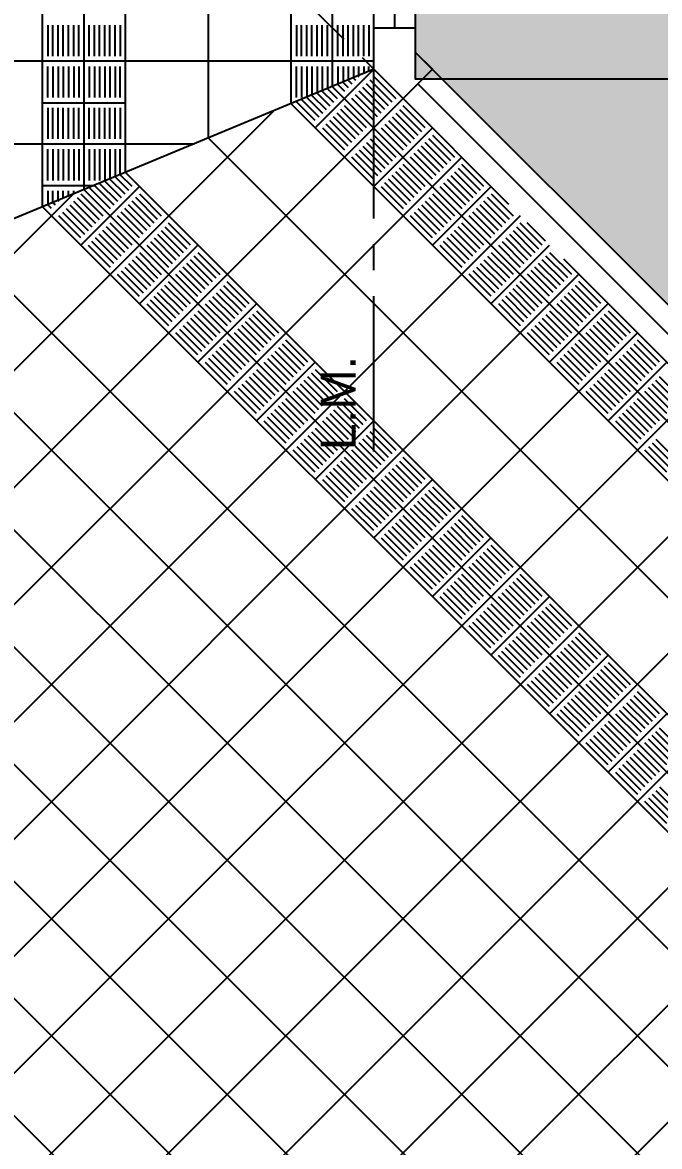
# Model space of a CAD drawing. Header units: inches. Extents: x -309 to 190, y -1585 to -1350.
# Drawn here: x -270.43 to -267.35, y -1420.37 to -1414.94 of the extents above; entities that cross this region are included whole.
import ezdxf

# ---------------------------------------------------------------- set-up
doc = ezdxf.new("R2010")
doc.units = ezdxf.units.IN
doc.header["$MEASUREMENT"] = 0
doc.linetypes.add('CENTER2', pattern=[1.125, 0.75, -0.125, 0.125, -0.125])
doc.linetypes.add('HIDDEN', pattern=[0.375, 0.25, -0.125])
doc.layers.get('0').update_dxf_attribs({"color": 9, "linetype": 'CONTINUOUS'})
for name, color, linetype in [('02', 9, 'CONTINUOUS'), ('CIEGOS', 9, 'CONTINUOUS'), ('DET', 9, 'CONTINUOUS'), ('HACHS', 9, 'CONTINUOUS'), ('lm', 9, 'HIDDEN'), ('NO VIDENTES', 9, 'CONTINUOUS'), ('TEXTOS', 9, 'CONTINUOUS'), ('V2', 9, 'CONTINUOUS')]:
    doc.layers.add(name, color=color, linetype=linetype)
doc.styles.get("Standard").update_dxf_attribs({"font": 'arial.ttf'})

msp = doc.modelspace()

# ---------------------------------------------------------------- hatches: boundary and pattern name
at = {"layer": 'HACHS'}
h = msp.add_hatch(dxfattribs=at)
h.set_pattern_fill('AR-HBONE', color=256, scale=0.03, angle=-1e-14)
edge = h.paths.add_edge_path()
edge.add_line((-257.5318, -1375.7982), (-262.5318, -1375.7982))
edge.add_line((-262.5318, -1375.7982), (-262.5318, -1379.3882))
edge.add_line((-262.5318, -1379.3882), (-264.4918, -1379.3882))
edge.add_line((-264.4918, -1379.3882), (-264.4918, -1375.571))
edge.add_line((-264.4918, -1375.571), (-268.5332, -1379.6124))
edge.add_line((-268.5332, -1379.6124), (-268.5332, -1380.2142))
edge.add_line((-268.5332, -1380.2142), (-263.5318, -1380.2142))
edge.add_line((-263.5318, -1380.2142), (-263.5318, -1395.2142))
edge.add_line((-263.5318, -1395.2142), (-268.5318, -1395.2142))
edge.add_line((-268.5318, -1395.2142), (-268.5318, -1397.7142))
edge.add_line((-268.5318, -1397.7142), (-263.5318, -1397.7142))
edge.add_line((-263.5318, -1397.7142), (-263.5318, -1415.2142))
edge.add_line((-263.5318, -1415.2142), (-268.403, -1415.2142))
edge.add_line((-268.403, -1415.2142), (-264.409, -1419.2082))
edge.add_line((-264.409, -1419.2082), (-236.5318, -1419.2082))
edge.add_line((-236.5318, -1419.2082), (-236.5318, -1417.9618))
edge.add_line((-236.5318, -1417.9618), (-241.5318, -1417.9618))
edge.add_line((-241.5318, -1417.9618), (-241.5318, -1400.4618))
edge.add_line((-241.5318, -1400.4618), (-236.5318, -1400.4618))
edge.add_line((-236.5318, -1400.4618), (-236.5318, -1395.3142))
edge.add_line((-236.5318, -1395.3142), (-241.5318, -1395.3142))
edge.add_line((-241.5318, -1395.3142), (-241.5318, -1375.7982))
edge.add_line((-241.5318, -1375.7982), (-246.5318, -1375.7982))
edge.add_line((-246.5318, -1375.7982), (-246.5318, -1378.4182))
edge.add_arc((-246.9318, -1378.4182), 0.4, -90, 0, ccw=False)
edge.add_line((-246.9318, -1378.8182), (-257.1318, -1378.8182))
edge.add_arc((-257.1318, -1378.4182), 0.4, 180, 270, ccw=False)
edge.add_line((-257.5318, -1378.4182), (-257.5318, -1376.0565))
edge.add_line((-257.5318, -1376.0565), (-257.5318, -1375.7982))
h.paths.add_polyline_path([(-247.5318, -1385.3142), (-257.5318, -1385.3142), (-257.5318, -1395.3142), (-247.5318, -1395.3142)], flags=16)
h.paths.add_polyline_path([(-257.5318, -1397.7142), (-247.5318, -1397.7142), (-247.5318, -1412.7142), (-257.5318, -1412.7142)], flags=16)
h.paths.add_polyline_path([(-238.3318, -1395.6392), (-238.3318, -1397.4892), (-237.9318, -1397.4892), (-237.9318, -1395.6392)], flags=0)
h.paths.add_polyline_path([(-237.5318, -1395.6392), (-237.5318, -1397.4892), (-237.1318, -1397.4892), (-237.1318, -1395.6392)], flags=16)
h.paths.add_polyline_path([(-238.3318, -1395.6392), (-238.3318, -1397.4892), (-237.9318, -1397.4892), (-237.9318, -1395.6392)], flags=16)
h.paths.add_polyline_path([(-237.5318, -1395.6392), (-237.5318, -1397.4892), (-237.1318, -1397.4892), (-237.1318, -1395.6392)], flags=0)
h.paths.add_polyline_path([(-239.5318, -1395.6392), (-239.5318, -1397.4892), (-239.9318, -1397.4892), (-239.9318, -1395.6392)], flags=0)
h.paths.add_polyline_path([(-240.3318, -1395.6392), (-240.3318, -1397.4892), (-240.7318, -1397.4892), (-240.7318, -1395.6392)], flags=16)
h.paths.add_polyline_path([(-241.1318, -1395.6392), (-241.1318, -1397.4892), (-241.5318, -1397.4892), (-241.5318, -1395.6392)], flags=16)
h.paths.add_polyline_path([(-241.9318, -1395.6392), (-241.9318, -1397.4892), (-242.3318, -1397.4892), (-242.3318, -1395.6392)], flags=0)
h.paths.add_polyline_path([(-238.7318, -1395.6392), (-238.7318, -1397.4892), (-239.1318, -1397.4892), (-239.1318, -1395.6392)], flags=16)
h.paths.add_polyline_path([(-239.5318, -1395.6392), (-239.5318, -1397.4892), (-239.9318, -1397.4892), (-239.9318, -1395.6392)], flags=16)
h.paths.add_polyline_path([(-240.3318, -1395.6392), (-240.3318, -1397.4892), (-240.7318, -1397.4892), (-240.7318, -1395.6392)], flags=0)
h.paths.add_polyline_path([(-241.9318, -1395.6392), (-241.9318, -1397.4892), (-242.3318, -1397.4892), (-242.3318, -1395.6392)], flags=16)
h.paths.add_polyline_path([(-238.7318, -1395.6392), (-238.7318, -1397.4892), (-239.1318, -1397.4892), (-239.1318, -1395.6392)], flags=0)
h.paths.add_polyline_path([(-243.1318, -1395.6392), (-243.1318, -1397.4892), (-242.7318, -1397.4892), (-242.7318, -1395.6392)], flags=16)
h.paths.add_polyline_path([(-243.9318, -1395.6392), (-243.9318, -1397.4892), (-243.5318, -1397.4892), (-243.5318, -1395.6392)], flags=0)
h.paths.add_polyline_path([(-243.1318, -1395.6392), (-243.1318, -1397.4892), (-242.7318, -1397.4892), (-242.7318, -1395.6392)], flags=0)
h.paths.add_polyline_path([(-243.9318, -1395.6392), (-243.9318, -1397.4892), (-243.5318, -1397.4892), (-243.5318, -1395.6392)], flags=16)
h.paths.add_polyline_path([(-244.7318, -1395.6392), (-244.7318, -1397.4892), (-244.3318, -1397.4892), (-244.3318, -1395.6392)], flags=16)
h.paths.add_polyline_path([(-258.3318, -1395.6392), (-258.3318, -1397.4892), (-257.9318, -1397.4892), (-257.9318, -1395.6392)], flags=16)
h.paths.add_polyline_path([(-259.9318, -1395.6392), (-259.9318, -1397.4892), (-259.5318, -1397.4892), (-259.5318, -1395.6392)], flags=16)
h.paths.add_polyline_path([(-259.1318, -1395.6392), (-259.1318, -1397.4892), (-258.7318, -1397.4892), (-258.7318, -1395.6392)], flags=0)
h.paths.add_polyline_path([(-258.3318, -1395.6392), (-258.3318, -1397.4892), (-257.9318, -1397.4892), (-257.9318, -1395.6392)], flags=0)
h.paths.add_polyline_path([(-259.9318, -1395.6392), (-259.9318, -1397.4892), (-259.5318, -1397.4892), (-259.5318, -1395.6392)], flags=0)
h.paths.add_polyline_path([(-259.1318, -1395.6392), (-259.1318, -1397.4892), (-258.7318, -1397.4892), (-258.7318, -1395.6392)], flags=16)
h.paths.add_polyline_path([(-246.3318, -1395.6392), (-246.3318, -1397.4892), (-245.9318, -1397.4892), (-245.9318, -1395.6392)], flags=0)
h.paths.add_polyline_path([(-245.5318, -1395.6392), (-245.5318, -1397.4892), (-245.1318, -1397.4892), (-245.1318, -1395.6392)], flags=16)
h.paths.add_polyline_path([(-247.1318, -1395.6392), (-247.1318, -1397.4892), (-246.7318, -1397.4892), (-246.7318, -1395.6392)], flags=16)
h.paths.add_polyline_path([(-246.3318, -1395.6392), (-246.3318, -1397.4892), (-245.9318, -1397.4892), (-245.9318, -1395.6392)], flags=16)
h.paths.add_polyline_path([(-245.5318, -1395.6392), (-245.5318, -1397.4892), (-245.1318, -1397.4892), (-245.1318, -1395.6392)], flags=0)
h.paths.add_polyline_path([(-247.1318, -1395.6392), (-247.1318, -1397.4892), (-246.7318, -1397.4892), (-246.7318, -1395.6392)], flags=0)
h.paths.add_polyline_path([(-256.3318, -1395.6392), (-256.3318, -1397.4892), (-256.7318, -1397.4892), (-256.7318, -1395.6392)], flags=0)
h.paths.add_polyline_path([(-257.1318, -1395.6392), (-257.1318, -1397.4892), (-257.5318, -1397.4892), (-257.5318, -1395.6392)], flags=16)
h.paths.add_polyline_path([(-253.1318, -1395.6392), (-253.1318, -1397.4892), (-253.5318, -1397.4892), (-253.5318, -1395.6392)], flags=0)
h.paths.add_polyline_path([(-253.9318, -1395.6392), (-253.9318, -1397.4892), (-254.3318, -1397.4892), (-254.3318, -1395.6392)], flags=0)
h.paths.add_polyline_path([(-254.7318, -1395.6392), (-254.7318, -1397.4892), (-255.1318, -1397.4892), (-255.1318, -1395.6392)], flags=0)
h.paths.add_polyline_path([(-255.5318, -1395.6392), (-255.5318, -1397.4892), (-255.9318, -1397.4892), (-255.9318, -1395.6392)], flags=16)
h.paths.add_polyline_path([(-252.3318, -1395.6392), (-252.3318, -1397.4892), (-252.7318, -1397.4892), (-252.7318, -1395.6392)], flags=0)
h.paths.add_polyline_path([(-247.5318, -1395.6392), (-247.5318, -1397.4892), (-247.9318, -1397.4892), (-247.9318, -1395.6392)], flags=16)
h.paths.add_polyline_path([(-249.1318, -1395.6392), (-249.1318, -1397.4892), (-249.5318, -1397.4892), (-249.5318, -1395.6392)], flags=16)
h.paths.add_polyline_path([(-249.9318, -1395.6392), (-249.9318, -1397.4892), (-250.3318, -1397.4892), (-250.3318, -1395.6392)], flags=0)
h.paths.add_polyline_path([(-250.7318, -1395.6392), (-250.7318, -1397.4892), (-251.1318, -1397.4892), (-251.1318, -1395.6392)], flags=0)
h.paths.add_polyline_path([(-251.5318, -1395.6392), (-251.5318, -1397.4892), (-251.9318, -1397.4892), (-251.9318, -1395.6392)], flags=16)
h.paths.add_polyline_path([(-248.3318, -1395.6392), (-248.3318, -1397.4892), (-248.7318, -1397.4892), (-248.7318, -1395.6392)], flags=0)
h.paths.add_polyline_path([(-256.3318, -1395.6392), (-256.3318, -1397.4892), (-256.7318, -1397.4892), (-256.7318, -1395.6392)], flags=16)
h.paths.add_polyline_path([(-257.1318, -1395.6392), (-257.1318, -1397.4892), (-257.5318, -1397.4892), (-257.5318, -1395.6392)], flags=0)
h.paths.add_polyline_path([(-253.1318, -1395.6392), (-253.1318, -1397.4892), (-253.5318, -1397.4892), (-253.5318, -1395.6392)], flags=16)
h.paths.add_polyline_path([(-253.9318, -1395.6392), (-253.9318, -1397.4892), (-254.3318, -1397.4892), (-254.3318, -1395.6392)], flags=16)
h.paths.add_polyline_path([(-254.7318, -1395.6392), (-254.7318, -1397.4892), (-255.1318, -1397.4892), (-255.1318, -1395.6392)], flags=16)
h.paths.add_polyline_path([(-255.5318, -1395.6392), (-255.5318, -1397.4892), (-255.9318, -1397.4892), (-255.9318, -1395.6392)], flags=0)
h.paths.add_polyline_path([(-252.3318, -1395.6392), (-252.3318, -1397.4892), (-252.7318, -1397.4892), (-252.7318, -1395.6392)], flags=16)
h.paths.add_polyline_path([(-247.5318, -1395.6392), (-247.5318, -1397.4892), (-247.9318, -1397.4892), (-247.9318, -1395.6392)], flags=0)
h.paths.add_polyline_path([(-249.1318, -1395.6392), (-249.1318, -1397.4892), (-249.5318, -1397.4892), (-249.5318, -1395.6392)], flags=0)
h.paths.add_polyline_path([(-249.9318, -1395.6392), (-249.9318, -1397.4892), (-250.3318, -1397.4892), (-250.3318, -1395.6392)], flags=16)
h.paths.add_polyline_path([(-250.7318, -1395.6392), (-250.7318, -1397.4892), (-251.1318, -1397.4892), (-251.1318, -1395.6392)], flags=16)
h.paths.add_polyline_path([(-251.5318, -1395.6392), (-251.5318, -1397.4892), (-251.9318, -1397.4892), (-251.9318, -1395.6392)], flags=0)
h.paths.add_polyline_path([(-248.3318, -1395.6392), (-248.3318, -1397.4892), (-248.7318, -1397.4892), (-248.7318, -1395.6392)], flags=16)
h.paths.add_polyline_path([(-260.7318, -1395.6392), (-260.7318, -1397.4892), (-260.3318, -1397.4892), (-260.3318, -1395.6392)], flags=16)
h.paths.add_polyline_path([(-261.5318, -1395.6392), (-261.5318, -1397.4892), (-261.1318, -1397.4892), (-261.1318, -1395.6392)], flags=16)
h.paths.add_polyline_path([(-262.3318, -1395.6392), (-262.3318, -1397.4892), (-261.9318, -1397.4892), (-261.9318, -1395.6392)], flags=16)
h.paths.add_polyline_path([(-263.1318, -1395.6392), (-263.1318, -1397.4892), (-262.7318, -1397.4892), (-262.7318, -1395.6392)], flags=16)
h.paths.add_polyline_path([(-261.5318, -1395.6392), (-261.5318, -1397.4892), (-261.1318, -1397.4892), (-261.1318, -1395.6392)], flags=0)
h.paths.add_polyline_path([(-262.3318, -1395.6392), (-262.3318, -1397.4892), (-261.9318, -1397.4892), (-261.9318, -1395.6392)], flags=0)
h.paths.add_polyline_path([(-263.1318, -1395.6392), (-263.1318, -1397.4892), (-262.7318, -1397.4892), (-262.7318, -1395.6392)], flags=0)
h.paths.add_polyline_path([(-243.7431, -1376.3182), (-243.7431, -1378.1682), (-243.3431, -1378.1682), (-243.3431, -1376.3182)], flags=0)
h.paths.add_polyline_path([(-242.9431, -1376.3182), (-242.9431, -1378.1682), (-242.5431, -1378.1682), (-242.5431, -1376.3182)], flags=16)
h.paths.add_polyline_path([(-242.1431, -1376.3182), (-242.1431, -1378.1682), (-241.7431, -1378.1682), (-241.7431, -1376.3182)], flags=0)
h.paths.add_polyline_path([(-243.7431, -1376.3182), (-243.7431, -1378.1682), (-243.3431, -1378.1682), (-243.3431, -1376.3182)], flags=16)
h.paths.add_polyline_path([(-242.9431, -1376.3182), (-242.9431, -1378.1682), (-242.5431, -1378.1682), (-242.5431, -1376.3182)], flags=0)
h.paths.add_polyline_path([(-242.1431, -1376.3182), (-242.1431, -1378.1682), (-241.7431, -1378.1682), (-241.7431, -1376.3182)], flags=16)
h.paths.add_polyline_path([(-244.1431, -1376.3182), (-244.1431, -1378.1682), (-244.5431, -1378.1682), (-244.5431, -1376.3182)], flags=16)
h.paths.add_polyline_path([(-246.1431, -1376.3182), (-246.1431, -1378.1682), (-245.7431, -1378.1682), (-245.7431, -1376.3182)], flags=16)
h.paths.add_polyline_path([(-244.9431, -1376.3182), (-244.9431, -1378.1682), (-245.3431, -1378.1682), (-245.3431, -1376.3182)], flags=16)
h.paths.add_polyline_path([(-244.9431, -1376.3182), (-244.9431, -1378.1682), (-245.3431, -1378.1682), (-245.3431, -1376.3182)], flags=0)
h = msp.add_hatch(dxfattribs=at)
h.set_pattern_fill('AR-HBONE', color=256, scale=0.03, angle=-1e-14)
h.paths.add_polyline_path([(-236.5318, -1383.1142), (-241.5318, -1383.1142), (-241.5318, -1395.3142), (-236.5318, -1395.3142)])
h.paths.add_polyline_path([(-236.5318, -1400.4618), (-241.5318, -1400.4618), (-241.5318, -1417.9618), (-236.5318, -1417.9618)])
h.paths.add_polyline_path([(-257.5318, -1397.7142), (-247.5318, -1397.7142), (-247.5318, -1412.7142), (-257.5318, -1412.7142)])
h.paths.add_polyline_path([(-247.5318, -1385.3142), (-257.5318, -1385.3142), (-257.5318, -1395.3142), (-247.5318, -1395.3142)])
h.paths.add_polyline_path([(-268.5318, -1395.2142), (-263.5318, -1395.2142), (-263.5318, -1380.2142), (-268.5318, -1380.2142)])
h.paths.add_polyline_path([(-263.5318, -1415.2142), (-268.5318, -1415.2142), (-268.5318, -1397.7142), (-263.5318, -1397.7142)])

# ---------------------------------------------------------------- linework, layer by layer
msp.add_line((-263.5318, -1415.2142), (-268.403, -1415.2142))
msp.add_lwpolyline([(-263.5318, -1415.2142), (-268.5318, -1415.2142), (-268.5318, -1397.7142), (-263.5318, -1397.7142)], close=True)
at = {"layer": '02'}
for p, q in [((-268.5332, -1379.7282), (-268.5332, -1414.9682)), ((-264.4918, -1419.1253), (-268.5332, -1415.084)), ((-264.5626, -1419.196), (-268.5211, -1415.2375))]:
    msp.add_line(p, q, dxfattribs=at)
at = {"layer": 'CIEGOS'}
for points in [[(-270.3319, -1415.8317), (-270.3318, -1378.8654)], [(-269.9319, -1415.6658), (-269.9318, -1379.0311)], [(-269.1319, -1415.334), (-269.1318, -1379.3625)], [(-269.1319, -1415.334), (-264.6577, -1419.8082)], [(-269.9319, -1415.6658), (-264.9895, -1420.6082)], [(-270.3319, -1415.8317), (-265.1553, -1421.0082)]]:
    msp.add_lwpolyline(points, dxfattribs=at)
at = {"layer": 'DET'}
for points in [[(-270.1319, -1415.7487), (-270.1318, -1378.9483)], [(-269.5319, -1415.4999), (-269.5318, -1379.1968)], [(-268.9319, -1415.2511), (-268.9318, -1379.4453)], [(-268.7318, -1415.1282), (-272.5819, -1415.1282)], [(-268.7332, -1415.1668), (-272.4716, -1416.719)], [(-269.016, -1415.4497), (-268.7332, -1415.1668)], [(-268.9319, -1415.2511), (-264.5748, -1419.6082)], [(-268.5918, -1415.3083), (-271.8974, -1418.614)], [(-269.2196, -1415.3704), (-272.0632, -1418.2141)], [(-270.3318, -1415.3282), (-269.9318, -1415.3282)], [(-268.7332, -1415.7325), (-268.4503, -1415.4497)], [(-269.6, -1415.5282), (-272.5818, -1415.5282)], [(-269.5319, -1415.4999), (-264.8236, -1420.2082)], [(-268.3089, -1415.5911), (-271.7139, -1418.9961)], [(-270.3318, -1415.7282), (-270.0823, -1415.7282)], [(-270.1477, -1416.0157), (-269.8648, -1415.7328)], [(-270.1319, -1415.7487), (-265.0724, -1420.8082)], [(-268.4503, -1416.0154), (-268.1675, -1415.7325)], [(-270.186, -1415.7712), (-272.2101, -1417.7953)], [(-268.0261, -1415.874), (-271.5137, -1419.3616)], [(-270.7319, -1415.9975), (-265.3212, -1421.4082)], [(-269.8648, -1416.2985), (-269.582, -1416.0157)], [(-268.1675, -1416.2982), (-267.8847, -1416.0154)], [(-267.7432, -1416.1568), (-271.2975, -1419.7111)], [(-271.1319, -1416.1634), (-265.4871, -1421.8082)], [(-269.582, -1416.5813), (-269.2991, -1416.2985)], [(-267.8847, -1416.5811), (-267.6018, -1416.2982)], [(-271.5319, -1416.3293), (-265.653, -1422.2082)], [(-267.4604, -1416.4396), (-271.0659, -1420.0452)], [(-271.9319, -1416.4952), (-265.8188, -1422.6082)], [(-269.2991, -1416.8642), (-269.0163, -1416.5813)], [(-267.6018, -1416.8639), (-267.319, -1416.5811)], [(-272.3319, -1416.661), (-265.9847, -1423.0082)], [(-267.1775, -1416.7225), (-270.8194, -1420.3644)], [(-269.0163, -1417.147), (-268.7335, -1416.8642)], [(-266.8947, -1417.0053), (-270.5655, -1420.6761)], [(-268.7335, -1417.4299), (-268.4506, -1417.147)], [(-272.3794, -1417.1793), (-266.503, -1423.0558)], [(-266.6119, -1417.2882), (-270.2826, -1420.959)], [(-268.4506, -1417.7127), (-268.1678, -1417.4299)], [(-266.329, -1417.571), (-269.9998, -1421.2418)], [(-268.1678, -1417.9956), (-267.8849, -1417.7127)], [(-266.0462, -1417.8539), (-269.688, -1421.4957)], [(-272.1507, -1417.9739), (-267.2976, -1422.827)], [(-267.8849, -1418.2784), (-267.6021, -1417.9956)], [(-265.7633, -1418.1367), (-269.3689, -1421.7423)], [(-267.6021, -1418.5612), (-267.3192, -1418.2784)], [(-265.4805, -1418.4195), (-269.0347, -1421.9738)], [(-271.7343, -1418.9562), (-268.2799, -1422.4106)]]:
    msp.add_lwpolyline(points, dxfattribs=at)
at = {"layer": 'lm', "linetype": 'CENTER2'}
msp.add_line((-263.3079, -1420.5921), (-269.9254, -1413.9746), dxfattribs=at)
msp.add_line((-263.3079, -1420.5921), (-269.9254, -1413.9746), dxfattribs=at)
msp.add_lwpolyline([(-268.7332, -1417.0117), (-268.7332, -1377.1114)], dxfattribs=at)
msp.add_lwpolyline([(-268.7332, -1417.0117), (-268.7332, -1377.1114)], dxfattribs=at)
at = {"layer": 'NO VIDENTES'}
for p, q in [((-270.3069, -1414.9532), (-270.3069, -1415.1032)), ((-270.2819, -1415.1032), (-270.2819, -1414.9532)), ((-270.2569, -1415.1032), (-270.2569, -1414.9532)), ((-270.2319, -1415.1032), (-270.2319, -1414.9532)), ((-270.2069, -1415.1032), (-270.2069, -1414.9532)), ((-270.1819, -1415.1032), (-270.1819, -1414.9532)), ((-270.1569, -1415.1032), (-270.1569, -1414.9532)), ((-270.1069, -1415.1032), (-270.1069, -1414.9532)), ((-270.0819, -1415.1032), (-270.0819, -1414.9532)), ((-270.0569, -1415.1032), (-270.0569, -1414.9532)), ((-270.0319, -1415.1032), (-270.0319, -1414.9532)), ((-270.0069, -1415.1032), (-270.0069, -1414.9532)), ((-269.9819, -1415.1032), (-269.9819, -1414.9532)), ((-269.9569, -1414.9532), (-269.9569, -1415.1032)), ((-269.1069, -1414.9532), (-269.1069, -1415.1032)), ((-269.0819, -1415.1032), (-269.0819, -1414.9532)), ((-269.0569, -1415.1032), (-269.0569, -1414.9532)), ((-269.0319, -1415.1032), (-269.0319, -1414.9532)), ((-269.0069, -1415.1032), (-269.0069, -1414.9532)), ((-268.9819, -1415.1032), (-268.9819, -1414.9532)), ((-268.9569, -1415.1032), (-268.9569, -1414.9532)), ((-268.9069, -1415.1032), (-268.9069, -1414.9532)), ((-268.8819, -1415.1032), (-268.8819, -1414.9532)), ((-268.8569, -1415.1032), (-268.8569, -1414.9532)), ((-268.8319, -1415.1032), (-268.8319, -1414.9532)), ((-268.8069, -1415.1032), (-268.8069, -1414.9532)), ((-268.7819, -1415.1032), (-268.7819, -1414.9532)), ((-268.7569, -1414.9532), (-268.7569, -1415.1032)), ((-270.3069, -1415.3032), (-270.3069, -1415.1532)), ((-270.2819, -1415.1532), (-270.2819, -1415.3032)), ((-270.2569, -1415.1532), (-270.2569, -1415.3032)), ((-270.2319, -1415.1532), (-270.2319, -1415.3032)), ((-270.2069, -1415.1532), (-270.2069, -1415.3032)), ((-270.1819, -1415.1532), (-270.1819, -1415.3032)), ((-270.1569, -1415.1532), (-270.1569, -1415.3032)), ((-270.1069, -1415.1532), (-270.1069, -1415.3032)), ((-270.0819, -1415.1532), (-270.0819, -1415.3032)), ((-270.0569, -1415.1532), (-270.0569, -1415.3032)), ((-270.0319, -1415.1532), (-270.0319, -1415.3032)), ((-270.0069, -1415.1532), (-270.0069, -1415.3032)), ((-269.9819, -1415.1532), (-269.9819, -1415.3032)), ((-269.9569, -1415.3032), (-269.9569, -1415.1532)), ((-269.1069, -1415.3032), (-269.1069, -1415.1532)), ((-269.0819, -1415.1532), (-269.0819, -1415.3032)), ((-269.0569, -1415.1532), (-269.0569, -1415.3032)), ((-269.0319, -1415.1532), (-269.0319, -1415.2926)), ((-269.0069, -1415.1532), (-269.0069, -1415.2822)), ((-268.9819, -1415.1532), (-268.9819, -1415.2718)), ((-268.9569, -1415.1532), (-268.9569, -1415.2615)), ((-268.9069, -1415.1532), (-268.9069, -1415.2407)), ((-268.8819, -1415.1532), (-268.8819, -1415.2304)), ((-268.8569, -1415.1532), (-268.8569, -1415.22)), ((-268.8319, -1415.1532), (-268.8319, -1415.2096)), ((-268.8069, -1415.1532), (-268.8069, -1415.1993)), ((-268.7819, -1415.1532), (-268.7819, -1415.1889)), ((-268.7569, -1415.1785), (-268.7569, -1415.1532)), ((-268.8318, -1415.2096), (-268.8216, -1415.2199)), ((-268.8069, -1415.1993), (-268.8039, -1415.2022)), ((-268.7332, -1415.2022), (-268.6271, -1415.3083)), ((-268.9569, -1415.2615), (-268.91, -1415.3083)), ((-268.9069, -1415.2407), (-268.8746, -1415.2729)), ((-268.8819, -1415.2304), (-268.8569, -1415.2553)), ((-268.8569, -1415.22), (-268.8393, -1415.2376)), ((-268.6802, -1415.3613), (-268.7862, -1415.2553)), ((-268.6625, -1415.3436), (-268.7686, -1415.2376)), ((-268.6448, -1415.326), (-268.7509, -1415.2199)), ((-269.016, -1415.4144), (-269.1068, -1415.3236)), ((-269.0818, -1415.3133), (-268.9984, -1415.3967)), ((-269.0569, -1415.3032), (-268.9807, -1415.379)), ((-269.0319, -1415.2926), (-268.963, -1415.3613)), ((-269.0069, -1415.2822), (-268.9453, -1415.3436)), ((-268.9819, -1415.2718), (-268.9276, -1415.326)), ((-268.7332, -1415.4144), (-268.8393, -1415.3083)), ((-268.7155, -1415.3967), (-268.8216, -1415.2906)), ((-268.6978, -1415.379), (-268.8039, -1415.2729)), ((-270.3069, -1415.3532), (-270.3069, -1415.5032)), ((-270.2819, -1415.5032), (-270.2819, -1415.3532)), ((-270.2569, -1415.5032), (-270.2569, -1415.3532)), ((-270.2319, -1415.5032), (-270.2319, -1415.3532)), ((-270.2069, -1415.5032), (-270.2069, -1415.3532)), ((-270.1819, -1415.5032), (-270.1819, -1415.3532)), ((-270.1569, -1415.5032), (-270.1569, -1415.3532)), ((-270.1069, -1415.5032), (-270.1069, -1415.3532)), ((-270.0819, -1415.5032), (-270.0819, -1415.3532)), ((-270.0569, -1415.5032), (-270.0569, -1415.3532)), ((-270.0319, -1415.5032), (-270.0319, -1415.3532)), ((-270.0069, -1415.5032), (-270.0069, -1415.3532)), ((-269.9819, -1415.5032), (-269.9819, -1415.3532)), ((-269.9569, -1415.3532), (-269.9569, -1415.5032)), ((-268.8039, -1415.4851), (-268.91, -1415.379)), ((-268.7862, -1415.4674), (-268.8923, -1415.3613)), ((-268.7686, -1415.4497), (-268.8746, -1415.3436)), ((-268.6271, -1415.379), (-268.5211, -1415.4851)), ((-268.6094, -1415.3613), (-268.5034, -1415.4674)), ((-268.4857, -1415.4497), (-268.5918, -1415.3436)), ((-268.8569, -1415.5381), (-268.963, -1415.432)), ((-268.8393, -1415.5204), (-268.9453, -1415.4144)), ((-268.8216, -1415.5027), (-268.9276, -1415.3967)), ((-268.6802, -1415.432), (-268.5741, -1415.5381)), ((-268.6625, -1415.4143), (-268.5564, -1415.5204)), ((-268.6448, -1415.3967), (-268.5387, -1415.5027)), ((-268.9807, -1415.4497), (-268.8746, -1415.5558)), ((-268.7332, -1415.4851), (-268.6271, -1415.5911)), ((-268.6978, -1415.4497), (-268.5918, -1415.5558)), ((-268.4503, -1415.4851), (-268.3443, -1415.5911)), ((-268.7862, -1415.5381), (-268.6802, -1415.6442)), ((-268.7685, -1415.5204), (-268.6625, -1415.6265)), ((-268.7509, -1415.5027), (-268.6448, -1415.6088)), ((-268.3973, -1415.6442), (-268.5034, -1415.5381)), ((-268.3796, -1415.6265), (-268.4857, -1415.5204)), ((-268.362, -1415.6088), (-268.468, -1415.5027)), ((-270.3069, -1415.7032), (-270.3069, -1415.5532)), ((-270.2819, -1415.5532), (-270.2819, -1415.7032)), ((-270.2569, -1415.5532), (-270.2569, -1415.7032)), ((-270.2319, -1415.5532), (-270.2319, -1415.7032)), ((-270.2069, -1415.5532), (-270.2069, -1415.7032)), ((-270.1819, -1415.5532), (-270.1819, -1415.7032)), ((-270.1569, -1415.5532), (-270.1569, -1415.7032)), ((-270.1069, -1415.5532), (-270.1069, -1415.7032)), ((-270.0819, -1415.5532), (-270.0819, -1415.7032)), ((-270.0569, -1415.5532), (-270.0569, -1415.7032)), ((-270.0319, -1415.5532), (-270.0319, -1415.7032)), ((-270.0069, -1415.5532), (-270.0069, -1415.6969)), ((-269.9819, -1415.5532), (-269.9819, -1415.6865)), ((-269.9569, -1415.6762), (-269.9569, -1415.5532)), ((-268.7332, -1415.6972), (-268.8393, -1415.5911)), ((-268.8216, -1415.5734), (-268.7155, -1415.6795)), ((-268.8039, -1415.5558), (-268.6978, -1415.6618)), ((-268.4503, -1415.6972), (-268.5564, -1415.5911)), ((-268.4327, -1415.6795), (-268.5387, -1415.5734)), ((-268.415, -1415.6618), (-268.5211, -1415.5558)), ((-268.5034, -1415.7502), (-268.6094, -1415.6442)), ((-268.4857, -1415.7325), (-268.5918, -1415.6265)), ((-268.3266, -1415.6442), (-268.2205, -1415.7502)), ((-268.2029, -1415.7325), (-268.3089, -1415.6265)), ((-270.0069, -1415.6969), (-269.9356, -1415.7682)), ((-269.9819, -1415.6865), (-269.9179, -1415.7505)), ((-269.9002, -1415.7328), (-269.9569, -1415.6762)), ((-268.5564, -1415.8033), (-268.6625, -1415.6972)), ((-268.5387, -1415.7856), (-268.6448, -1415.6795)), ((-268.5211, -1415.7679), (-268.6271, -1415.6618)), ((-268.3796, -1415.6972), (-268.2736, -1415.8033)), ((-268.362, -1415.6795), (-268.2559, -1415.7856)), ((-268.3443, -1415.6618), (-268.2382, -1415.7679)), ((-270.3069, -1415.7532), (-270.3069, -1415.8213)), ((-270.2819, -1415.8109), (-270.2819, -1415.7532)), ((-270.2569, -1415.8006), (-270.2569, -1415.7532)), ((-270.2319, -1415.7902), (-270.2319, -1415.7532)), ((-270.2069, -1415.7798), (-270.2069, -1415.7532)), ((-270.1819, -1415.7695), (-270.1819, -1415.7532)), ((-270.1569, -1415.7591), (-270.1569, -1415.7532)), ((-270.1068, -1415.7383), (-270.0063, -1415.8389)), ((-270.0818, -1415.728), (-269.9886, -1415.8212)), ((-270.0568, -1415.7176), (-269.9709, -1415.8035)), ((-270.0318, -1415.7072), (-269.9532, -1415.7859)), ((-268.6978, -1415.7325), (-268.5918, -1415.8386)), ((-268.5741, -1415.8209), (-268.6802, -1415.7149)), ((-268.415, -1415.7325), (-268.3089, -1415.8386)), ((-268.3973, -1415.7149), (-268.2912, -1415.8209)), ((-270.2819, -1415.8109), (-270.2715, -1415.8213)), ((-270.2569, -1415.8006), (-270.2538, -1415.8036)), ((-270.183, -1415.8035), (-270.077, -1415.9096)), ((-270.1654, -1415.7859), (-270.0593, -1415.8919)), ((-270.1477, -1415.7682), (-270.0416, -1415.8743)), ((-269.7941, -1415.9096), (-269.9002, -1415.8035)), ((-269.7765, -1415.8919), (-269.8825, -1415.7859)), ((-269.8648, -1415.7682), (-269.7588, -1415.8743)), ((-268.4857, -1415.8033), (-268.3796, -1415.9093)), ((-268.468, -1415.7856), (-268.362, -1415.8916)), ((-268.4503, -1415.7679), (-268.3443, -1415.874)), ((-268.0968, -1415.9093), (-268.2029, -1415.8033)), ((-268.0791, -1415.8916), (-268.1852, -1415.7856)), ((-268.1675, -1415.7679), (-268.0614, -1415.874)), ((-270.2892, -1415.839), (-270.3069, -1415.8213)), ((-270.2361, -1415.8566), (-270.13, -1415.9626)), ((-270.2184, -1415.8389), (-270.1123, -1415.945)), ((-270.2007, -1415.8212), (-270.0947, -1415.9273)), ((-269.8472, -1415.9626), (-269.9532, -1415.8566)), ((-269.8295, -1415.945), (-269.9356, -1415.8389)), ((-269.8118, -1415.9273), (-269.9179, -1415.8212)), ((-268.5387, -1415.8563), (-268.4327, -1415.9624)), ((-268.5211, -1415.8386), (-268.415, -1415.9447)), ((-268.5034, -1415.8209), (-268.3973, -1415.927)), ((-268.1498, -1415.9624), (-268.2559, -1415.8563)), ((-268.1321, -1415.9447), (-268.2382, -1415.8386)), ((-268.1145, -1415.927), (-268.2205, -1415.8209)), ((-270.1477, -1415.9803), (-270.2538, -1415.8743)), ((-269.9002, -1416.0157), (-270.0063, -1415.9096)), ((-269.8648, -1415.9803), (-269.9709, -1415.8743)), ((-269.6174, -1416.0157), (-269.7234, -1415.9096)), ((-268.4503, -1415.98), (-268.5564, -1415.874)), ((-268.2029, -1416.0154), (-268.3089, -1415.9093)), ((-268.1675, -1415.98), (-268.2736, -1415.874)), ((-267.92, -1416.0154), (-268.0261, -1415.9093)), ((-269.9532, -1416.0687), (-270.0593, -1415.9626)), ((-269.9356, -1416.051), (-270.0416, -1415.945)), ((-269.9179, -1416.0334), (-270.0239, -1415.9273)), ((-269.7765, -1415.9626), (-269.6704, -1416.0687)), ((-269.7588, -1415.945), (-269.6527, -1416.051)), ((-269.7411, -1415.9273), (-269.635, -1416.0334)), ((-268.2559, -1416.0684), (-268.362, -1415.9624)), ((-268.2382, -1416.0507), (-268.3443, -1415.9447)), ((-268.2205, -1416.0331), (-268.3266, -1415.927)), ((-268.0791, -1415.9624), (-267.973, -1416.0684)), ((-268.0614, -1415.9447), (-267.9554, -1416.0507)), ((-268.0438, -1415.927), (-267.9377, -1416.0331)), ((-270.1123, -1416.0157), (-270.0063, -1416.1217)), ((-269.9886, -1416.1041), (-270.0947, -1415.998)), ((-269.9709, -1416.0864), (-270.077, -1415.9803)), ((-269.8295, -1416.0157), (-269.7234, -1416.1217)), ((-269.8118, -1415.998), (-269.7057, -1416.1041)), ((-269.7941, -1415.9803), (-269.6881, -1416.0864)), ((-268.415, -1416.0154), (-268.3089, -1416.1215)), ((-268.2912, -1416.1038), (-268.3973, -1415.9977)), ((-268.2736, -1416.0861), (-268.3796, -1415.98)), ((-268.1321, -1416.0154), (-268.0261, -1416.1215)), ((-268.1145, -1415.9977), (-268.0084, -1416.1038)), ((-268.0968, -1415.98), (-267.9907, -1416.0861)), ((-269.8825, -1416.0687), (-269.7765, -1416.1748)), ((-269.8648, -1416.051), (-269.7588, -1416.1571)), ((-269.4936, -1416.1748), (-269.5997, -1416.0687)), ((-269.582, -1416.051), (-269.4759, -1416.1571)), ((-268.1852, -1416.0684), (-268.0791, -1416.1745)), ((-268.1675, -1416.0507), (-268.0614, -1416.1568)), ((-267.7963, -1416.1745), (-267.9023, -1416.0684)), ((-267.8847, -1416.0507), (-267.7786, -1416.1568)), ((-269.9356, -1416.1217), (-269.8295, -1416.2278)), ((-269.9179, -1416.1041), (-269.8118, -1416.2101)), ((-269.9002, -1416.0864), (-269.7941, -1416.1925)), ((-269.5466, -1416.2278), (-269.6527, -1416.1217)), ((-269.529, -1416.2101), (-269.635, -1416.1041)), ((-269.5113, -1416.1925), (-269.6174, -1416.0864)), ((-268.2559, -1416.1391), (-268.1498, -1416.2452)), ((-268.2382, -1416.1215), (-268.1321, -1416.2275)), ((-268.2205, -1416.1038), (-268.1145, -1416.2098)), ((-268.2029, -1416.0861), (-268.0968, -1416.1922)), ((-267.867, -1416.2452), (-267.973, -1416.1391)), ((-267.8493, -1416.2275), (-267.9554, -1416.1215)), ((-267.8316, -1416.2098), (-267.9377, -1416.1038)), ((-267.814, -1416.1922), (-267.92, -1416.0861)), ((-269.8648, -1416.2632), (-269.9709, -1416.1571)), ((-269.9532, -1416.1394), (-269.8472, -1416.2455)), ((-269.6174, -1416.2985), (-269.7234, -1416.1925)), ((-269.582, -1416.2632), (-269.6881, -1416.1571)), ((-269.5643, -1416.2455), (-269.6704, -1416.1394)), ((-269.3345, -1416.2985), (-269.4406, -1416.1925)), ((-268.1675, -1416.2629), (-268.2736, -1416.1568)), ((-267.92, -1416.2982), (-268.0261, -1416.1922)), ((-267.8847, -1416.2629), (-267.9907, -1416.1568)), ((-267.6372, -1416.2982), (-267.7432, -1416.1922)), ((-269.6704, -1416.3515), (-269.7765, -1416.2455)), ((-269.6527, -1416.3339), (-269.7588, -1416.2278)), ((-269.635, -1416.3162), (-269.7411, -1416.2101)), ((-269.4936, -1416.2455), (-269.3875, -1416.3515)), ((-269.4759, -1416.2278), (-269.3699, -1416.3339)), ((-269.4583, -1416.2101), (-269.3522, -1416.3162)), ((-267.973, -1416.3513), (-268.0791, -1416.2452)), ((-267.9554, -1416.3336), (-268.0614, -1416.2275)), ((-267.9377, -1416.3159), (-268.0438, -1416.2098)), ((-267.7963, -1416.2452), (-267.6902, -1416.3513)), ((-267.7786, -1416.2275), (-267.6725, -1416.3336)), ((-267.7609, -1416.2098), (-267.6549, -1416.3159)), ((-269.8295, -1416.2985), (-269.7234, -1416.4046)), ((-269.7057, -1416.3869), (-269.8118, -1416.2808)), ((-269.6881, -1416.3692), (-269.7941, -1416.2632)), ((-269.5466, -1416.2985), (-269.4406, -1416.4046)), ((-269.529, -1416.2808), (-269.4229, -1416.3869)), ((-269.5113, -1416.2632), (-269.4052, -1416.3692)), ((-268.1321, -1416.2982), (-268.0261, -1416.4043)), ((-268.0084, -1416.3866), (-268.1145, -1416.2806)), ((-267.9907, -1416.3689), (-268.0968, -1416.2629)), ((-267.8493, -1416.2982), (-267.7432, -1416.4043)), ((-267.8316, -1416.2806), (-267.7256, -1416.3866)), ((-267.814, -1416.2629), (-267.7079, -1416.3689)), ((-269.5997, -1416.3515), (-269.4936, -1416.4576)), ((-269.582, -1416.3339), (-269.4759, -1416.4399)), ((-269.2108, -1416.4576), (-269.3168, -1416.3515)), ((-269.2992, -1416.3339), (-269.1931, -1416.4399)), ((-267.9023, -1416.3513), (-267.7963, -1416.4573)), ((-267.8847, -1416.3336), (-267.7786, -1416.4397)), ((-267.5134, -1416.4573), (-267.6195, -1416.3513)), ((-267.6018, -1416.3336), (-267.4958, -1416.4397)), ((-269.6527, -1416.4046), (-269.5466, -1416.5106)), ((-269.635, -1416.3869), (-269.529, -1416.493)), ((-269.6174, -1416.3692), (-269.5113, -1416.4753)), ((-269.2638, -1416.5106), (-269.3699, -1416.4046)), ((-269.2461, -1416.493), (-269.3522, -1416.3869)), ((-269.2284, -1416.4753), (-269.3345, -1416.3692)), ((-267.9554, -1416.4043), (-267.8493, -1416.5104)), ((-267.9377, -1416.3866), (-267.8316, -1416.4927)), ((-267.92, -1416.3689), (-267.814, -1416.475)), ((-267.5665, -1416.5104), (-267.6725, -1416.4043)), ((-267.5488, -1416.4927), (-267.6549, -1416.3866)), ((-267.5311, -1416.475), (-267.6372, -1416.3689)), ((-269.582, -1416.546), (-269.6881, -1416.4399)), ((-269.6704, -1416.4223), (-269.5643, -1416.5283)), ((-269.2992, -1416.546), (-269.4052, -1416.4399)), ((-269.2815, -1416.5283), (-269.3875, -1416.4223)), ((-267.8847, -1416.5457), (-267.9907, -1416.4397)), ((-267.973, -1416.422), (-267.867, -1416.528)), ((-267.6018, -1416.5457), (-267.7079, -1416.4397)), ((-267.5841, -1416.528), (-267.6902, -1416.422)), ((-269.3699, -1416.6167), (-269.4759, -1416.5106)), ((-269.3522, -1416.599), (-269.4583, -1416.493)), ((-269.3345, -1416.5814), (-269.4406, -1416.4753)), ((-269.1931, -1416.5106), (-269.087, -1416.6167)), ((-269.1754, -1416.493), (-269.0693, -1416.599)), ((-269.0517, -1416.5814), (-269.1577, -1416.4753)), ((-267.6725, -1416.6164), (-267.7786, -1416.5104)), ((-267.6549, -1416.5987), (-267.7609, -1416.4927)), ((-267.6372, -1416.5811), (-267.7432, -1416.475)), ((-267.4958, -1416.5104), (-267.3897, -1416.6164)), ((-267.4781, -1416.4927), (-267.372, -1416.5987)), ((-267.3543, -1416.5811), (-267.4604, -1416.475)), ((-269.4229, -1416.6697), (-269.529, -1416.5637)), ((-269.4052, -1416.6521), (-269.5113, -1416.546)), ((-269.3875, -1416.6344), (-269.4936, -1416.5283)), ((-269.2461, -1416.5637), (-269.1401, -1416.6697)), ((-269.2284, -1416.546), (-269.1224, -1416.6521)), ((-269.2108, -1416.5283), (-269.1047, -1416.6344)), ((-267.7256, -1416.6695), (-267.8316, -1416.5634)), ((-267.7079, -1416.6518), (-267.814, -1416.5457)), ((-267.6902, -1416.6341), (-267.7963, -1416.528)), ((-267.5488, -1416.5634), (-267.4427, -1416.6695)), ((-267.5311, -1416.5457), (-267.425, -1416.6518)), ((-267.5134, -1416.528), (-267.4074, -1416.6341)), ((-269.5466, -1416.5814), (-269.4406, -1416.6874)), ((-269.2992, -1416.6167), (-269.1931, -1416.7228)), ((-269.2638, -1416.5814), (-269.1577, -1416.6874)), ((-269.0163, -1416.6167), (-268.9102, -1416.7228)), ((-267.8493, -1416.5811), (-267.7432, -1416.6871)), ((-267.6018, -1416.6164), (-267.4958, -1416.7225)), ((-267.5665, -1416.5811), (-267.4604, -1416.6871)), ((-269.3522, -1416.6697), (-269.2461, -1416.7758)), ((-269.3345, -1416.6521), (-269.2284, -1416.7581)), ((-269.3168, -1416.6344), (-269.2108, -1416.7405)), ((-268.9633, -1416.7758), (-269.0693, -1416.6697)), ((-268.9456, -1416.7581), (-269.0517, -1416.6521)), ((-268.9279, -1416.7405), (-269.034, -1416.6344)), ((-267.6549, -1416.6695), (-267.5488, -1416.7755)), ((-267.6372, -1416.6518), (-267.5311, -1416.7578)), ((-267.6195, -1416.6341), (-267.5134, -1416.7402)), ((-267.2659, -1416.7755), (-267.372, -1416.6695)), ((-267.2483, -1416.7578), (-267.3543, -1416.6518)), ((-269.2992, -1416.8288), (-269.4052, -1416.7228)), ((-269.3875, -1416.7051), (-269.2815, -1416.8112)), ((-269.3699, -1416.6874), (-269.2638, -1416.7935)), ((-269.0163, -1416.8288), (-269.1224, -1416.7228)), ((-268.9986, -1416.8112), (-269.1047, -1416.7051)), ((-268.981, -1416.7935), (-269.087, -1416.6874)), ((-267.6018, -1416.8286), (-267.7079, -1416.7225)), ((-267.6902, -1416.7048), (-267.5841, -1416.8109)), ((-267.6725, -1416.6871), (-267.5665, -1416.7932)), ((-267.319, -1416.8286), (-267.425, -1416.7225)), ((-267.3013, -1416.8109), (-267.4074, -1416.7048)), ((-267.2836, -1416.7932), (-267.3897, -1416.6871)), ((-269.0693, -1416.8819), (-269.1754, -1416.7758)), ((-269.0517, -1416.8642), (-269.1577, -1416.7581)), ((-268.8926, -1416.7758), (-268.7865, -1416.8819)), ((-268.7688, -1416.8642), (-268.8749, -1416.7581)), ((-267.372, -1416.8816), (-267.4781, -1416.7755)), ((-267.3543, -1416.8639), (-267.4604, -1416.7578)), ((-269.1224, -1416.9349), (-269.2284, -1416.8288)), ((-269.1047, -1416.9172), (-269.2108, -1416.8112)), ((-269.087, -1416.8996), (-269.1931, -1416.7935)), ((-268.9456, -1416.8288), (-268.8395, -1416.9349)), ((-268.9279, -1416.8112), (-268.8219, -1416.9172)), ((-268.9102, -1416.7935), (-268.8042, -1416.8996)), ((-267.425, -1416.9346), (-267.5311, -1416.8286)), ((-267.4074, -1416.9169), (-267.5134, -1416.8109)), ((-267.3897, -1416.8993), (-267.4958, -1416.7932)), ((-269.2638, -1416.8642), (-269.1577, -1416.9703)), ((-269.1401, -1416.9526), (-269.2461, -1416.8465)), ((-268.981, -1416.8642), (-268.8749, -1416.9703)), ((-268.9633, -1416.8465), (-268.8572, -1416.9526)), ((-267.5665, -1416.8639), (-267.4604, -1416.97)), ((-267.4427, -1416.9523), (-267.5488, -1416.8462)), ((-269.0693, -1416.9526), (-268.9633, -1417.0587)), ((-269.0517, -1416.9349), (-268.9456, -1417.041)), ((-269.034, -1416.9172), (-268.9279, -1417.0233)), ((-269.0163, -1416.8996), (-268.9102, -1417.0056)), ((-268.6804, -1417.0587), (-268.7865, -1416.9526)), ((-268.6628, -1417.041), (-268.7688, -1416.9349)), ((-268.6451, -1417.0233), (-268.7511, -1416.9172)), ((-268.7335, -1416.8996), (-268.6274, -1417.0056)), ((-267.372, -1416.9523), (-267.2659, -1417.0584)), ((-269.0163, -1417.1117), (-269.1224, -1417.0056)), ((-269.1047, -1416.9879), (-268.9986, -1417.094)), ((-269.087, -1416.9703), (-268.981, -1417.0763)), ((-268.7335, -1417.1117), (-268.8395, -1417.0056)), ((-268.7158, -1417.094), (-268.8219, -1416.9879)), ((-268.6981, -1417.0763), (-268.8042, -1416.9703)), ((-267.319, -1417.1114), (-267.425, -1417.0053)), ((-267.4074, -1416.9877), (-267.3013, -1417.0937)), ((-267.3897, -1416.97), (-267.2836, -1417.076)), ((-268.7865, -1417.1647), (-268.8926, -1417.0587)), ((-268.7688, -1417.147), (-268.8749, -1417.041)), ((-268.6097, -1417.0587), (-268.5037, -1417.1647)), ((-268.486, -1417.147), (-268.592, -1417.041)), ((-268.8395, -1417.2178), (-268.9456, -1417.1117)), ((-268.8219, -1417.2001), (-268.9279, -1417.094)), ((-268.8042, -1417.1824), (-268.9102, -1417.0763)), ((-268.6628, -1417.1117), (-268.5567, -1417.2178)), ((-268.6451, -1417.094), (-268.539, -1417.2001)), ((-268.6274, -1417.0763), (-268.5213, -1417.1824)), ((-268.981, -1417.147), (-268.8749, -1417.2531)), ((-268.8572, -1417.2354), (-268.9633, -1417.1294)), ((-268.6981, -1417.147), (-268.592, -1417.2531)), ((-268.6804, -1417.1294), (-268.5744, -1417.2354)), ((-268.7688, -1417.2178), (-268.6628, -1417.3238)), ((-268.7511, -1417.2001), (-268.6451, -1417.3061)), ((-268.7335, -1417.1824), (-268.6274, -1417.2885)), ((-268.3799, -1417.3238), (-268.486, -1417.2178)), ((-268.3622, -1417.3061), (-268.4683, -1417.2001)), ((-268.4506, -1417.1824), (-268.3446, -1417.2885)), ((-268.8219, -1417.2708), (-268.7158, -1417.3769)), ((-268.8042, -1417.2531), (-268.6981, -1417.3592)), ((-268.7865, -1417.2354), (-268.6804, -1417.3415)), ((-268.4329, -1417.3769), (-268.539, -1417.2708)), ((-268.4153, -1417.3592), (-268.5213, -1417.2531)), ((-268.3976, -1417.3415), (-268.5037, -1417.2354)), ((-268.7335, -1417.3945), (-268.8395, -1417.2885)), ((-268.486, -1417.4299), (-268.592, -1417.3238)), ((-268.4506, -1417.3945), (-268.5567, -1417.2885)), ((-268.2031, -1417.4299), (-268.3092, -1417.3238)), ((-268.539, -1417.4829), (-268.6451, -1417.3769)), ((-268.5213, -1417.4652), (-268.6274, -1417.3592)), ((-268.5037, -1417.4476), (-268.6097, -1417.3415)), ((-268.3622, -1417.3769), (-268.2562, -1417.4829)), ((-268.3446, -1417.3592), (-268.2385, -1417.4652)), ((-268.3269, -1417.3415), (-268.2208, -1417.4476)), ((-268.6981, -1417.4299), (-268.592, -1417.536)), ((-268.5744, -1417.5183), (-268.6804, -1417.4122)), ((-268.5567, -1417.5006), (-268.6628, -1417.3945)), ((-268.4153, -1417.4299), (-268.3092, -1417.536)), ((-268.3976, -1417.4122), (-268.2915, -1417.5183)), ((-268.3799, -1417.3945), (-268.2738, -1417.5006)), ((-268.4683, -1417.4829), (-268.3622, -1417.589)), ((-268.4506, -1417.4652), (-268.3446, -1417.5713)), ((-268.0794, -1417.589), (-268.1855, -1417.4829)), ((-268.1678, -1417.4652), (-268.0617, -1417.5713)), ((-268.5213, -1417.536), (-268.4153, -1417.642)), ((-268.5037, -1417.5183), (-268.3976, -1417.6243)), ((-268.486, -1417.5006), (-268.3799, -1417.6067)), ((-268.1324, -1417.642), (-268.2385, -1417.536)), ((-268.1147, -1417.6243), (-268.2208, -1417.5183)), ((-268.0971, -1417.6067), (-268.2031, -1417.5006)), ((-268.4506, -1417.6774), (-268.5567, -1417.5713)), ((-268.539, -1417.5536), (-268.4329, -1417.6597)), ((-268.1678, -1417.6774), (-268.2738, -1417.5713)), ((-268.1501, -1417.6597), (-268.2562, -1417.5536)), ((-268.2385, -1417.7481), (-268.3446, -1417.642)), ((-268.2208, -1417.7304), (-268.3269, -1417.6243)), ((-268.2031, -1417.7127), (-268.3092, -1417.6067)), ((-268.0617, -1417.642), (-267.9557, -1417.7481)), ((-268.044, -1417.6243), (-267.938, -1417.7304)), ((-267.9203, -1417.7127), (-268.0264, -1417.6067)), ((-268.4153, -1417.7127), (-268.3092, -1417.8188)), ((-268.2915, -1417.8011), (-268.3976, -1417.695)), ((-268.2738, -1417.7834), (-268.3799, -1417.6774)), ((-268.2562, -1417.7658), (-268.3622, -1417.6597)), ((-268.1324, -1417.7127), (-268.0264, -1417.8188)), ((-268.1147, -1417.695), (-268.0087, -1417.8011)), ((-268.0971, -1417.6774), (-267.991, -1417.7834)), ((-268.0794, -1417.6597), (-267.9733, -1417.7658)), ((-268.1855, -1417.7658), (-268.0794, -1417.8718)), ((-268.1678, -1417.7481), (-268.0617, -1417.8541)), ((-267.7966, -1417.8718), (-267.9026, -1417.7658)), ((-267.8849, -1417.7481), (-267.7789, -1417.8541)), ((-268.2385, -1417.8188), (-268.1324, -1417.9249)), ((-268.2208, -1417.8011), (-268.1147, -1417.9072)), ((-268.2031, -1417.7834), (-268.0971, -1417.8895)), ((-267.8496, -1417.9249), (-267.9557, -1417.8188)), ((-267.8319, -1417.9072), (-267.938, -1417.8011)), ((-267.8142, -1417.8895), (-267.9203, -1417.7834)), ((-268.1678, -1417.9602), (-268.2738, -1417.8541)), ((-268.2562, -1417.8365), (-268.1501, -1417.9425)), ((-267.8849, -1417.9602), (-267.991, -1417.8541)), ((-267.8673, -1417.9425), (-267.9733, -1417.8365)), ((-267.9557, -1418.0309), (-268.0617, -1417.9249)), ((-267.938, -1418.0132), (-268.044, -1417.9072)), ((-267.9203, -1417.9956), (-268.0264, -1417.8895)), ((-267.7789, -1417.9249), (-267.6728, -1418.0309)), ((-267.7612, -1417.9072), (-267.6551, -1418.0132)), ((-267.6375, -1417.9956), (-267.7435, -1417.8895)), ((-268.0087, -1418.084), (-268.1147, -1417.9779)), ((-267.991, -1418.0663), (-268.0971, -1417.9602)), ((-267.9733, -1418.0486), (-268.0794, -1417.9425)), ((-267.8319, -1417.9779), (-267.7258, -1418.084)), ((-267.8142, -1417.9602), (-267.7082, -1418.0663)), ((-267.7966, -1417.9425), (-267.6905, -1418.0486)), ((-268.1324, -1417.9956), (-268.0264, -1418.1016)), ((-267.8849, -1418.0309), (-267.7789, -1418.137)), ((-267.8496, -1417.9956), (-267.7435, -1418.1016)), ((-267.6021, -1418.0309), (-267.496, -1418.137)), ((-267.938, -1418.084), (-267.8319, -1418.19)), ((-267.9203, -1418.0663), (-267.8142, -1418.1723)), ((-267.9026, -1418.0486), (-267.7966, -1418.1547)), ((-267.5491, -1418.19), (-267.6551, -1418.084)), ((-267.5314, -1418.1723), (-267.6375, -1418.0663)), ((-267.5137, -1418.1547), (-267.6198, -1418.0486)), ((-267.8849, -1418.2431), (-267.991, -1418.137)), ((-267.9733, -1418.1193), (-267.8673, -1418.2254)), ((-267.9557, -1418.1016), (-267.8496, -1418.2077)), ((-267.6021, -1418.2431), (-267.7082, -1418.137)), ((-267.5844, -1418.2254), (-267.6905, -1418.1193)), ((-267.5667, -1418.2077), (-267.6728, -1418.1016)), ((-267.6551, -1418.2961), (-267.7612, -1418.19)), ((-267.6375, -1418.2784), (-267.7435, -1418.1723)), ((-267.4783, -1418.19), (-267.3723, -1418.2961)), ((-267.3546, -1418.2784), (-267.4607, -1418.1723)), ((-267.7082, -1418.3491), (-267.8142, -1418.2431)), ((-267.6905, -1418.3314), (-267.7966, -1418.2254)), ((-267.6728, -1418.3138), (-267.7789, -1418.2077)), ((-267.5314, -1418.2431), (-267.4253, -1418.3491)), ((-267.5137, -1418.2254), (-267.4076, -1418.3314)), ((-267.496, -1418.2077), (-267.39, -1418.3138)), ((-267.8496, -1418.2784), (-267.7435, -1418.3845)), ((-267.7258, -1418.3668), (-267.8319, -1418.2607)), ((-267.5667, -1418.2784), (-267.4607, -1418.3845)), ((-267.5491, -1418.2607), (-267.443, -1418.3668)), ((-267.6374, -1418.3491), (-267.5314, -1418.4552)), ((-267.6198, -1418.3314), (-267.5137, -1418.4375)), ((-267.6021, -1418.3138), (-267.496, -1418.4198)), ((-267.2485, -1418.4552), (-267.3546, -1418.3491)), ((-267.6905, -1418.4022), (-267.5844, -1418.5082)), ((-267.6728, -1418.3845), (-267.5667, -1418.4905)), ((-267.6551, -1418.3668), (-267.5491, -1418.4729)), ((-267.3016, -1418.5082), (-267.4076, -1418.4022)), ((-267.2839, -1418.4905), (-267.39, -1418.3845)), ((-267.2662, -1418.4729), (-267.3723, -1418.3668)), ((-267.6021, -1418.5259), (-267.7082, -1418.4198)), ((-267.3723, -1418.5789), (-267.4783, -1418.4729)), ((-267.3546, -1418.5613), (-267.4607, -1418.4552)), ((-267.3192, -1418.5259), (-267.4253, -1418.4198)), ((-267.4253, -1418.632), (-267.5314, -1418.5259)), ((-267.4076, -1418.6143), (-267.5137, -1418.5082)), ((-267.39, -1418.5966), (-267.496, -1418.4905)), ((-267.5667, -1418.5613), (-267.4607, -1418.6673)), ((-267.443, -1418.6496), (-267.5491, -1418.5436)), ((-267.3546, -1418.632), (-267.2485, -1418.738)), ((-267.4076, -1418.685), (-267.3016, -1418.7911)), ((-267.39, -1418.6673), (-267.2839, -1418.7734)), ((-267.3723, -1418.6496), (-267.2662, -1418.7557)), ((-267.3192, -1418.8087), (-267.4253, -1418.7027))]:
    msp.add_line(p, q, dxfattribs=at)
at = {"layer": 'TEXTOS'}
for points in [[(-268.6332, -1379.7282), (-268.6332, -1414.9682)], [(-268.7332, -1415.1668), (-268.7332, -1414.9668), (-268.5332, -1414.9668), (-268.5332, -1415.084)], [(-268.5332, -1415.084), (-268.4503, -1415.1668), (-268.5918, -1415.3083), (-268.7332, -1415.1668)]]:
    msp.add_lwpolyline(points, dxfattribs=at)
at = {"layer": 'V2'}
for points in [[(-272.7318, -1415.4082, 0.414214), (-264.7318, -1423.4082), (-172.7318, -1423.4082, 0.414214), (-164.7318, -1415.4082), (-164.7318, -1390.4819, 0.330583), (-171.8369, -1380.9101), (-202.5175, -1371.6307, 0.073558), (-204.8335, -1371.2882), (-264.7318, -1371.2882, 0.414214), (-272.7318, -1379.2882)], [(-272.5818, -1415.4082, 0.414214), (-264.7318, -1423.2582), (-172.7318, -1423.2582, 0.414214), (-164.8818, -1415.4082), (-164.8818, -1390.4819, 0.330583), (-171.8803, -1381.0537), (-202.5609, -1371.7743, 0.073558), (-204.8335, -1371.4382), (-264.7318, -1371.4382, 0.414214), (-272.5818, -1379.2882)]]:
    msp.add_lwpolyline(points, format="xyb", close=True, dxfattribs=at)

# ---------------------------------------------------------------- texts
at = {"layer": '02'}
msp.add_text('L.M.', height=0.168, rotation=90, dxfattribs=at).set_placement((-268.8212, -1417.0065))

doc.saveas('drawing.dxf')
